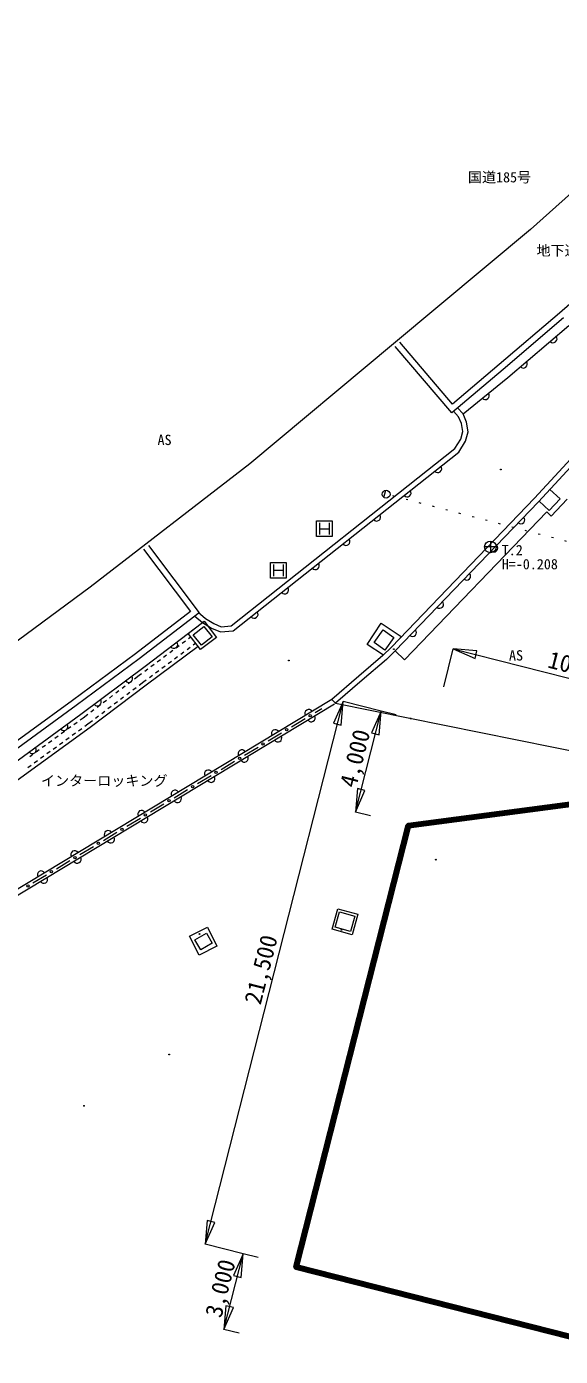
# Model space of a CAD drawing. Units: millimetres on the paper, with parts at other scales. Extents: x -4217 to 649, y -3995 to 278.
# Drawn here: x -129.4 to -61.1, y -62.1 to 108.2 of the extents above; entities that cross this region are included whole.
import ezdxf
from ezdxf.enums import TextEntityAlignment as Align

# ---------------------------------------------------------------- set-up
doc = ezdxf.new("R2010")
doc.units = ezdxf.units.MM
doc.linetypes.add('DOTTED', pattern=[1.75, 0.25, -1.5])
for name, color, linetype, lineweight in [('0-0_S-TTL', 4, 'Continuous', 18), ('0-1_S-BGD', 134, 'Continuous', 18), ('0-3_S-BMK-SRVR', 2, 'Continuous', 18), ('0-9_標高点', 134, 'Continuous', 18), ('0-C_S-BGD', 134, 'Continuous', 18), ('0-E_S-BGD', 134, 'Continuous', 18), ('0-F_S-BGD', 134, 'Continuous', 18), ('1-0_S-BGD', 134, 'Continuous', 18), ('1-1_S-BGD', 134, 'Continuous', 18)]:
    doc.layers.add(name, color=color, linetype=linetype, lineweight=lineweight)
doc.styles.add('ＭＳ ゴシック', font='')
doc.styles.get('ＭＳ ゴシック').set_extended_font_data('MS Gothic')

msp = doc.modelspace()

# ---------------------------------------------------------------- linework, layer by layer
at = {"layer": '0-0_S-TTL'}
for p, q in [((-75.993, 23.64), (-74.762, 28.486)), ((-74.762, 28.486), (-42.456, 20.275)), ((-106.509, -47.708), (-88.855, 21.75)), ((-84.009, 20.518), (-88.855, 21.75)), ((-87.294, 7.596), (-84.009, 20.518)), ((-82.071, 20.026), (-84.009, 20.518)), ((-85.355, 7.103), (-87.294, 7.596)), ((-101.663, -48.94), (-106.509, -47.708)), ((-104.126, -58.632), (-101.663, -48.94)), ((-99.725, -49.433), (-101.663, -48.94)), ((-102.188, -59.125), (-104.126, -58.632))]:
    msp.add_line(p, q, dxfattribs=at)
for points in [[(-74.762, 28.486), (-71.977, 27.262), (-71.731, 28.232)], [(-88.855, 21.75), (-90.079, 18.966), (-89.11, 18.719)], [(-84.009, 20.518), (-85.233, 17.734), (-84.264, 17.488)], [(-87.294, 7.596), (-86.07, 10.38), (-87.039, 10.627)], [(-106.509, -47.708), (-105.285, -44.924), (-106.254, -44.678)], [(-101.663, -48.94), (-102.887, -51.724), (-101.917, -51.971)], [(-104.126, -58.632), (-102.903, -55.847), (-103.872, -55.601)]]:
    msp.add_lwpolyline(points, close=True, dxfattribs=at)
at = {"layer": '0-1_S-BGD'}
for p, q in [((-62.408, 48.905), (-61.101, 47.712)), ((-62.801, 46.031), (-81.003, 27.1)), ((-81.424, 30.092), (-81.56, 29.888)), ((-82.204, 28.256), (-81.003, 27.1)), ((-89.858, 21.519), (-53.184, 14.153)), ((-90.272, -7.382), (-89.538, -4.77)), ((-89.538, -4.77), (-86.971, -5.491)), ((-86.971, -5.491), (-87.705, -8.103)), ((-87.705, -8.103), (-90.272, -7.382))]:
    msp.add_line(p, q, dxfattribs=at)
for points in [[(51.15, 179.598), (49.877, 176.195), (47.218, 172.837), (-47.765, 65.73), (-64.356, 47.78), (-82.685, 28.718)], [(-13.321, 129.826), (-32.881, 111.116), (-42.664, 102.076), (-64.864, 82.186), (-82.421, 67.532), (-100.808, 52.176), (-121.244, 36.389), (-142.761, 20.522), (-164.721, 5.166), (-192.408, -13.321), (-203.474, -20.804)], [(-38.294, 91.829), (-53.53, 78.112), (-61.162, 71.476)], [(-60.638, 70.872), (-68.388, 64.272), (-74.958, 58.709), (-82.194, 67.216)], [(-61.156, 71.481), (-68.905, 64.882), (-74.865, 59.835), (-81.585, 67.734)], [(-107.411, 33.199), (-106.469, 32.395), (-105.409, 31.732), (-104.471, 31.333), (-103.2, 31.437), (-74.552, 54.143), (-73.808, 55.332), (-73.543, 56.306), (-73.716, 57.323), (-74.083, 58.212), (-74.72, 58.92)], [(-61.101, 47.712), (-62.468, 46.216), (-63.783, 47.417)], [(-60.178, 47.636), (-62.218, 45.479), (-62.801, 46.031)], [(-114.433, 41.261), (-108.41, 33.254), (-115.436, 27.854), (-123.494, 21.874), (-140.058, 9.832), (-156.955, -2.175), (-175.019, -14.224), (-184.193, -20.249)], [(-113.794, 41.742), (-107.294, 33.102), (-114.954, 27.216), (-123.021, 21.229), (-139.591, 9.182), (-156.501, -2.834), (-174.578, -14.891), (-183.754, -20.918)], [(-83.708, 27.694), (-85.781, 29.067), (-83.981, 31.786), (-81.424, 30.092)], [(-107.431, 28.809), (-114.078, 23.862), (-121.254, 18.432), (-137.781, 6.426), (-155.001, -5.681), (-172.744, -17.758), (-182.055, -23.922)], [(-82.676, 28.727), (-83.773, 27.629), (-86.869, 24.995), (-90.294, 22.023), (-89.858, 21.519)], [(-82.204, 28.256), (-83.321, 27.139), (-86.434, 24.489), (-89.858, 21.519)]]:
    msp.add_lwpolyline(points, dxfattribs=at)
for points in [[(-107.101, 28.396), (-108.684, 30.46), (-106.654, 32.017), (-105.071, 29.952)], [(-108.044, 30.296), (-106.709, 31.361), (-105.646, 30.027), (-106.981, 28.962)], [(-84.904, 29.296), (-83.747, 30.94), (-82.364, 29.967), (-83.521, 28.322)], [(-89.308, -5.181), (-87.382, -5.722), (-87.936, -7.692), (-89.861, -7.151)], [(-108.514, -8.284), (-106.231, -7.141), (-105.01, -9.58), (-107.293, -10.723)], [(-107.841, -8.771), (-106.361, -7.911), (-105.614, -9.196), (-107.094, -10.056)]]:
    msp.add_lwpolyline(points, close=True, dxfattribs=at)
at = {"layer": '0-1_S-BGD', "color": 171, "lineweight": 100}
msp.add_lwpolyline([(-19.807, -80.062), (-17.344, -70.371), (-94.879, -50.664), (-80.509, 5.872), (-44.919, 10.583), (144.072, -37.451), (123.956, -116.601)], close=True, dxfattribs=at)
at = {"layer": '0-1_S-BGD'}
msp.add_circle((-83.361, 48.292), 0.5, dxfattribs=at)
at = {"layer": '0-3_S-BMK-SRVR'}
for p, q in [((-69.261, 41.549), (-70.761, 41.549)), ((-70.011, 42.299), (-70.011, 40.799))]:
    msp.add_line(p, q, dxfattribs=at)
msp.add_circle((-70.011, 41.549), 0.75, dxfattribs=at)
at = {"layer": '0-9_標高点'}
for centre, radius in [((-68.684, 51.446), 0.05), ((-68.684, 51.446), 0.0333), ((-82.368, 28.462), 0.05), ((-82.368, 28.462), 0.0333), ((-95.808, 27.006), 0.05), ((-95.808, 27.006), 0.0333), ((-80.224, 19.566), 0.05), ((-80.224, 19.566), 0.0333), ((-77.004, 1.509), 0.05), ((-77.004, 1.509), 0.0333), ((-107.254, -8.008), 0.05), ((-107.254, -8.008), 0.0333), ((-89.071, -7.488), 0.05), ((-89.071, -7.488), 0.0333), ((-111.134, -23.424), 0.05), ((-111.134, -23.424), 0.0333), ((-122.038, -30.001), 0.05), ((-122.038, -30.001), 0.0333)]:
    msp.add_circle(centre, radius, dxfattribs=at)
at = {"layer": '0-C_S-BGD'}
msp.add_line((-83.649, 47.851), (-83.396, 48.818), dxfattribs=at)
at = {"layer": '0-C_S-BGD', "linetype": 'DOTTED'}
msp.add_line((37.945, 16.555), (-83.522, 48.334), dxfattribs=at)
at = {"layer": '0-E_S-BGD'}
for p, q in [((-91.886, 44.622), (-91.886, 43.122)), ((-90.636, 44.622), (-90.636, 43.122)), ((-91.886, 43.872), (-90.636, 43.872)), ((-97.796, 39.302), (-97.796, 37.802)), ((-96.546, 39.302), (-96.546, 37.802)), ((-97.796, 38.552), (-96.546, 38.552))]:
    msp.add_line(p, q, dxfattribs=at)
for points in [[(-92.261, 42.872), (-92.261, 44.872), (-90.261, 44.872), (-90.261, 42.872)], [(-98.171, 37.552), (-98.171, 39.552), (-96.171, 39.552), (-96.171, 37.552)]]:
    msp.add_lwpolyline(points, close=True, dxfattribs=at)
at = {"layer": '0-F_S-BGD'}
for points in [[(-82.204, 28.256), (-63.871, 47.322), (-47.271, 65.282), (47.729, 172.409), (50.469, 175.869), (51.809, 179.696)], [(-73.511, 58.572), (-67.798, 63.249), (-59.981, 69.872)], [(-107.844, 32.692), (-106.864, 31.856), (-105.718, 31.139), (-104.581, 30.656), (-102.944, 30.789), (-74.048, 53.692), (-73.191, 55.062), (-72.861, 56.272), (-73.071, 57.509), (-73.511, 58.572), (-74.206, 59.345)], [(-183.754, -20.918), (-183.014, -22.031), (-174.258, -16.371), (-155.604, -3.781), (-138.904, 8.099), (-122.418, 20.122), (-114.211, 26.259), (-106.864, 31.856)], [(-90.294, 22.023), (-177.558, -30.654), (-220.424, -48.568), (-243.704, -61.401)], [(-243.382, -61.985), (-220.134, -49.169), (-177.255, -31.251), (-89.95, 21.452)]]:
    msp.add_lwpolyline(points, dxfattribs=at)
for centre, start, end in [((-61.982, 68.177), 220.27577, 40.27577), ((-65.797, 64.944), 220.27577, 40.27577), ((-70.654, 60.911), 219.30215, 39.30215), ((-76.74, 51.558), 218.40014, 38.40014), ((-80.659, 48.452), 218.40014, 38.40014), ((-84.577, 45.346), 218.40014, 38.40014), ((-66.106, 44.997), 226.1233, 46.1233), ((-88.496, 42.241), 218.40014, 38.40014), ((-69.572, 41.393), 226.1233, 46.1233), ((-92.414, 39.135), 218.40014, 38.40014), ((-73.038, 37.789), 226.1233, 46.1233), ((-96.333, 36.029), 218.40014, 38.40014), ((-76.503, 34.185), 226.1233, 46.1233), ((-100.251, 32.923), 218.40014, 38.40014), ((-79.969, 30.581), 226.1233, 46.1233), ((-110.538, 29.057), 217.30003, 37.30003), ((-116.312, 24.688), 216.78789, 36.78789), ((-120.316, 21.693), 216.78789, 36.78789), ((-93.261, 20.232), 31.11753, 211.11753), ((-124.601, 18.53), 216.10238, 36.10238), ((-92.937, 19.648), 211.11753, 31.11753), ((-97.541, 17.648), 31.11753, 211.11753), ((-97.218, 17.064), 211.11753, 31.11753), ((-128.641, 15.584), 216.10238, 36.10238), ((-101.822, 15.064), 31.11753, 211.11753), ((-101.498, 14.48), 211.11753, 31.11753), ((-106.102, 12.48), 31.11753, 211.11753), ((-105.779, 11.896), 211.11753, 31.11753), ((-110.383, 9.896), 31.11753, 211.11753), ((-110.06, 9.312), 211.11753, 31.11753), ((-114.664, 7.312), 31.11753, 211.11753), ((-114.34, 6.728), 211.11753, 31.11753), ((-118.944, 4.728), 31.11753, 211.11753), ((-118.621, 4.145), 211.11753, 31.11753), ((-123.225, 2.144), 31.11753, 211.11753), ((-122.901, 1.561), 211.11753, 31.11753), ((-127.505, -0.44), 31.11753, 211.11753), ((-127.182, -1.023), 211.11753, 31.11753)]:
    msp.add_arc(centre, 0.5, start, end, dxfattribs=at)
at = {"layer": '1-0_S-BGD'}
for p, q in [((-92.44, 20.338), (-91.576, 20.859)), ((-95.452, 18.52), (-93.724, 19.563)), ((-98.463, 16.702), (-96.736, 17.745)), ((-101.475, 14.884), (-99.747, 15.927)), ((-104.486, 13.066), (-102.759, 14.109)), ((-107.498, 11.248), (-105.77, 12.291)), ((-110.509, 9.43), (-108.782, 10.473)), ((-113.521, 7.612), (-111.794, 8.655)), ((-116.533, 5.794), (-114.805, 6.837)), ((-119.544, 3.976), (-117.817, 5.019)), ((-122.556, 2.158), (-120.828, 3.201)), ((-125.567, 0.34), (-123.84, 1.383)), ((-128.579, -1.478), (-126.852, -0.435))]:
    msp.add_line(p, q, dxfattribs=at)
for centre in [(-93.082, 19.95), (-96.094, 18.132), (-99.105, 16.314), (-102.117, 14.497), (-105.128, 12.679), (-108.14, 10.861), (-111.152, 9.043), (-114.163, 7.225), (-117.175, 5.407), (-120.186, 3.589), (-123.198, 1.771), (-126.209, -0.047), (-129.221, -1.865)]:
    msp.add_circle(centre, 0.15, dxfattribs=at)
at = {"layer": '1-1_S-BGD'}
for p, q in [((-109.045, 29.478), (-109.446, 29.179)), ((-108.326, 30.012), (-108.644, 29.776)), ((-107.729, 29.21), (-108.045, 28.975)), ((-111.452, 27.686), (-111.853, 27.388)), ((-110.649, 28.283), (-111.05, 27.985)), ((-110.051, 27.482), (-110.452, 27.184)), ((-109.847, 28.88), (-110.248, 28.582)), ((-109.249, 28.079), (-109.65, 27.781)), ((-108.446, 28.676), (-108.847, 28.378)), ((-113.858, 25.895), (-114.259, 25.597)), ((-113.056, 26.492), (-113.457, 26.194)), ((-112.457, 25.691), (-112.859, 25.393)), ((-112.254, 27.089), (-112.655, 26.791)), ((-111.655, 26.288), (-112.056, 25.99)), ((-110.853, 26.885), (-111.254, 26.587)), ((-115.971, 24.311), (-116.37, 24.009)), ((-113.26, 25.094), (-113.661, 24.796)), ((-118.363, 22.5), (-118.762, 22.199)), ((-117.566, 23.104), (-117.965, 22.802)), ((-116.968, 22.302), (-117.367, 22.001)), ((-116.768, 23.707), (-117.167, 23.406)), ((-116.171, 22.906), (-116.569, 22.604)), ((-115.373, 23.509), (-115.772, 23.207)), ((-120.756, 20.69), (-121.154, 20.389)), ((-119.958, 21.294), (-120.357, 20.992)), ((-119.36, 20.492), (-119.759, 20.19)), ((-119.161, 21.897), (-119.56, 21.595)), ((-118.563, 21.096), (-118.962, 20.794)), ((-117.765, 21.699), (-118.164, 21.397)), ((-122.917, 19.078), (-123.321, 18.785)), ((-120.158, 19.889), (-120.557, 19.587)), ((-125.344, 17.315), (-125.748, 17.021)), ((-124.535, 17.903), (-124.939, 17.609)), ((-123.946, 17.094), (-124.351, 16.801)), ((-123.726, 18.491), (-124.13, 18.197)), ((-123.137, 17.682), (-123.542, 17.388)), ((-122.328, 18.27), (-122.733, 17.976)), ((-127.771, 15.552), (-128.176, 15.258)), ((-126.962, 16.14), (-127.367, 15.846)), ((-126.373, 15.331), (-126.778, 15.037)), ((-126.153, 16.727), (-126.557, 16.433)), ((-125.564, 15.919), (-125.969, 15.625)), ((-124.755, 16.507), (-125.16, 16.213)), ((-128.58, 14.964), (-128.985, 14.67)), ((-127.991, 14.156), (-128.396, 13.862)), ((-127.182, 14.743), (-127.587, 14.45)), ((-128.801, 13.568), (-129.205, 13.274))]:
    msp.add_line(p, q, dxfattribs=at)
for points in [[(-114.66, 25.298), (-114.978, 25.062), (-115.572, 24.612)], [(-114.062, 24.497), (-114.378, 24.262), (-114.974, 23.811)], [(-121.553, 20.087), (-122.148, 19.637), (-122.512, 19.372)], [(-120.955, 19.285), (-121.552, 18.834), (-121.924, 18.564)]]:
    msp.add_lwpolyline(points, dxfattribs=at)

# ---------------------------------------------------------------- texts
at = {"layer": '0-0_S-TTL', "style": 'ＭＳ ゴシック'}
for s, rotation, p in [('10,000', 345.74, (-62.97, 25.489)), ('4,000', 75.74, (-86.575, 10.423)), ('21,500', 75.74, (-98.791, -17.341)), ('3,000', 75.74, (-103.818, -57.42))]:
    msp.add_text(s, height=2.199, rotation=rotation, dxfattribs=at).set_placement(p, align=Align.BOTTOM_LEFT)
at = {"layer": '0-1_S-BGD', "style": 'ＭＳ ゴシック'}
for s, p in [('国道185号', (-72.891, 87.815)), ('地下道通路', (-64.116, 78.428)), ('AS', (-112.621, 54.189)), ('AS', (-67.632, 26.604)), ('インターロッキング', (-127.544, 10.555))]:
    msp.add_text(s, height=1.32, dxfattribs=at).set_placement(p, align=Align.BOTTOM_LEFT)
at = {"layer": '0-3_S-BMK-SRVR', "style": 'ＭＳ ゴシック'}
for s, p in [('T.2', (-68.558, 40.081)), ('H=-0.208', (-68.558, 38.281))]:
    msp.add_text(s, height=1.32, dxfattribs=at).set_placement(p, align=Align.BOTTOM_LEFT)

doc.saveas('drawing.dxf')
